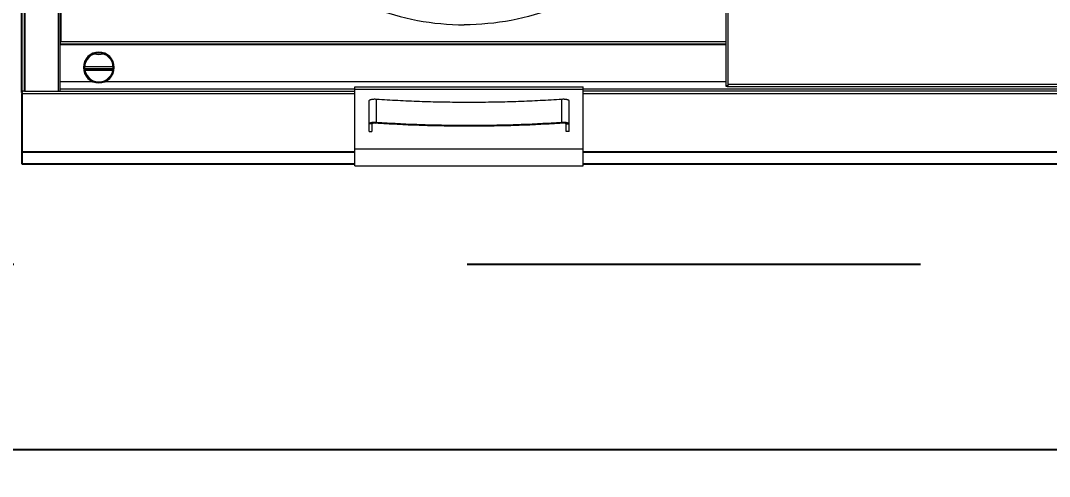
# Model space of a CAD drawing. Header units: millimetres. Extents: x 12325263 to 13848842, y -1463133 to 573208.
# Drawn here: x 12579199 to 12580280, y -838422 to -837944 of the extents above; entities that cross this region are included whole.
import ezdxf
from ezdxf.xclip import XClip

# ---------------------------------------------------------------- set-up
doc = ezdxf.new("R2010")
doc.units = ezdxf.units.MM
doc.header["$LTSCALE"] = 1000
doc.header["$XCLIPFRAME"] = 0
for name, color, linetype in [('A-ANNO-DIMS', 83, 'Continuous'), ('fur202301', 252, 'Continuous'), ('WALL', 5, 'Continuous'), ('WALL-SHATCH', 8, 'Continuous'), ('建筑-楼板开洞', 251, 'Continuous')]:
    doc.layers.add(name, color=color, linetype=linetype)
doc.styles.add('_TCH_DIM_T3', font='SIMPLEX.shx', dxfattribs={"width": 0.705882, "bigfont": 'GBCBIG.shx'})
doc.dimstyles.new('_TCH_ARCH&&120', dxfattribs={"dimtxt": 306, "dimasz": 120, "dimexe": 300, "dimexo": 360, "dimgap": 147, "dimtad": 1, "dimdec": 0, "dimzin": 0, "dimdsep": 46, "dimtxsty": '_TCH_DIM_T3', "dimblk": 'ARCHTICK', "dimcen": 0.09, "dimclrt": 7, "dimazin": 2, "dimtfac": 1, "dimtdec": 0, "dimtix": 1, "dimtmove": 2, "dimatfit": 3, "dimfxl": 1, "dimfxlon": 1, "dimtolj": 1, "dimtzin": 0, "dimarcsym": 0})

# ---------------------------------------------------------------- blocks, each defined once
blk = doc.blocks.new('adgshg13-A$C7F010FC0')
at = {"layer": 'WALL-SHATCH'}
h = blk.add_hatch(color=256, dxfattribs=at)
h.dxf.hatch_style = 1
h.paths.add_polyline_path([(-60384.2, -16880.9), (-763.2, 197.5), (12587.6, -13153.3), (12587.6, -157996), (-162964.9, -188820.4), (-171262.4, -180522.9), (-171262.4, -31310.9), (-150707.2, -10755.7), (-131860.1, -7980.9), (-99162.4, -7980.9), (-99162.4, -4980.9), (-76620.4, -4980.9), (-70107.7, -16880.9)], flags=16)
h.paths.add_polyline_path([(-60091.2, -16380.9), (-646.9, 646.9), (12987.6, -12987.6), (12987.6, -158331.9), (-163100.6, -189250.4), (-171662.4, -180688.6), (-171662.4, -31145.2), (-150777.9, -10260.7), (-131896.7, -7480.9), (-99562.4, -7480.9), (-99562.4, -4580.9), (-76365.6, -4580.9), (-69907.5, -16380.9)])
blk = doc.blocks.new('A$C4C7A72D3')
at = {"layer": 'WALL', "color": 1}
blk.add_blockref('adgshg13-A$C7F010FC0', (210433, 205503.6), dxfattribs=at)
blk = doc.blocks.new('asdgag2019061318004869867')
at = {"color": 2, "lineweight": 25}
for p, q in [((2200, -1032.4), (2200, -86.3)), ((2197.1, -87.1), (2197.1, -1031.1)), ((2200, -1033.3), (2200, -1107.1)), ((590, -1095.1), (1610, -1095.1)), ((1850, -1095.1), (2200, -1095.1)), ((1610, -1107.1), (590, -1107.1)), ((2200, -1107.1), (1850, -1107.1))]:
    blk.add_line(p, q, dxfattribs=at)
at = {"lineweight": 0}
for p, q in [((2159, -88.1), (2159, -978.9)), ((2160, -87.1), (2160, -1031.1)), ((2161.7, -87.1), (2161.7, -1031.1)), ((2159.7, -978.9), (2159, -978.9)), ((2159.6, -978.9), (2159.7, -980)), ((2159.7, -980), (2159.7, -981.1)), ((2159.7, -981.1), (2159.7, -981.1)), ((1610, -1028.5), (590, -1028.5)), ((590, -1031.1), (1610, -1031.1)), ((1610, -1033.3), (590, -1033.3)), ((2160, -1028.5), (1850, -1028.5)), ((2197.1, -1031.1), (1850, -1031.1)), ((2200, -1033.3), (1850, -1033.3)), ((2197.1, -1031.1), (2200, -1031.1))]:
    blk.add_line(p, q, dxfattribs=at)
at = {"color": 1, "lineweight": 0}
for p, q in [((1457.8, -1023.9), (1457.8, -538.3)), ((1460, -1024.9), (1460, -537.3)), ((2159, -978.9), (1460, -978.9)), ((2159.7, -981.1), (1460, -981.1)), ((2159.7, -982.1), (1460, -982.1)), ((2104, -1005.3), (2134, -1005.3)), ((2103.1, -1007.1), (2102.8, -1007.1)), ((2103.2, -1007.6), (2102.8, -1007.6)), ((2134, -1007.1), (2104, -1007.1)), ((2134, -1007.6), (2104, -1007.6)), ((2133.8, -1008.4), (2104.2, -1008.4)), ((2104.4, -1009.4), (2133.6, -1009.4)), ((2135.3, -1007.6), (2134.8, -1007.6)), ((2135.3, -1007.1), (2134.9, -1007.1)), ((1458.8, -1026.1), (740, -1026.1)), ((742.2, -1023.9), (1457.8, -1023.9)), ((1457.8, -1025.4), (1457.8, -1023.9)), ((1460, -1024.9), (1457.8, -1024.9)), ((1460, -1021.1), (2112.8, -1021.1)), ((1460, -1026.1), (1460, -1024.9)), ((1610, -1109.3), (1610, -1026.3)), ((1850, -1026.3), (1610, -1026.3)), ((1850, -1109.3), (1850, -1026.3)), ((2125.3, -1021.1), (2160, -1021.1)), ((1850, -1029), (1610, -1029)), ((1625, -1073.2), (1625, -1040.9)), ((1632.7, -1063.9), (1632.7, -1039.6)), ((1827.3, -1063.9), (1827.3, -1039.6)), ((1835, -1073.2), (1835, -1040.9)), ((1628, -1065.2), (1625, -1065.2)), ((1628, -1073.2), (1628, -1065.2)), ((1631.8, -1064.6), (1632.7, -1063.9)), ((1828.2, -1064.6), (1827.3, -1063.9)), ((1832, -1065.2), (1832, -1073.2)), ((1832, -1065.2), (1835, -1065.2)), ((1625, -1073.2), (1628, -1073.2)), ((1835, -1073.2), (1832, -1073.2)), ((1850, -1091.6), (1610, -1091.6)), ((1850, -1109.3), (1610, -1109.3))]:
    blk.add_line(p, q, dxfattribs=at)
for radius in [16.2, 16, 15]:
    blk.add_circle((2119, -1006.1), radius, dxfattribs=at)
for centre, radius, start, end in [((2119, -976.5), 16.2, 253.1482, 286.8518), ((1460, -1023.1), 3.02, 267.3116, 269.9928)]:
    blk.add_arc(centre, radius, start, end, dxfattribs=at)
at = {"lineweight": 0}
blk.add_arc((2188.6, -1037), 11.9, 21.934, 23.5891, dxfattribs=at)
at = {"color": 1, "lineweight": 0}
for points, start_tangent, end_tangent in [([(1735, -424.5), (1685.7, -429.1), (1638, -442.7), (1593.7, -464.7), (1554.2, -494.6), (1520.8, -531.2), (1494.7, -573.3), (1476.8, -619.4), (1467.7, -668.1), (1467.7, -717.6), (1476.8, -766.3), (1494.7, -812.5), (1520.8, -854.6), (1554.2, -891.2), (1593.7, -921), (1638, -943.1), (1685.7, -956.6), (1735, -961.2)], (-1, 0), (1, 0)), ([(1735, -424.5), (1784.3, -429.1), (1832, -442.7), (1876.3, -464.7), (1915.8, -494.6), (1949.2, -531.2), (1975.3, -573.3), (1993.2, -619.4), (2002.3, -668.1), (2002.3, -717.6), (1993.2, -766.3), (1975.3, -812.5), (1949.2, -854.6), (1915.8, -891.2), (1876.3, -921), (1832, -943.1), (1784.3, -956.6), (1735, -961.2)], (1, 0), (-1, 0)), ([(1457.8, -1025.4), (1458.5, -1025.8)], (0.844214, -0.536007), (0.910786, -0.412879)), ([(1458.5, -1025.8), (1459.3, -1026)], (0.910786, -0.412879), (0.973383, -0.229183)), ([(1459.3, -1026), (1459.9, -1026.1)], (0.973383, -0.229183), (0.998905, -0.04678)), ([(1625, -1040.9), (1625.1, -1040.6), (1625.5, -1040.4), (1626.1, -1040.1), (1626.9, -1039.9), (1627.9, -1039.7), (1629, -1039.6), (1630.2, -1039.5), (1631.5, -1039.5), (1632.7, -1039.6)], (0, 1), (0.997683, -0.068029)), ([(1632.7, -1039.6), (1643.9, -1040.3), (1655.2, -1040.9), (1666.5, -1041.5), (1678, -1041.9), (1689.5, -1042.3), (1701, -1042.5), (1712.6, -1042.7), (1724.2, -1042.8), (1735.8, -1042.8), (1747.4, -1042.7), (1759, -1042.5), (1770.5, -1042.3), (1782, -1041.9), (1793.5, -1041.5), (1804.8, -1040.9), (1816.1, -1040.3), (1827.3, -1039.6)], (0.997683, -0.068029), (0.997683, 0.068029)), ([(1827.3, -1039.6), (1828.5, -1039.5), (1829.8, -1039.5), (1831, -1039.6), (1832.1, -1039.7), (1833.1, -1039.9), (1833.9, -1040.1), (1834.5, -1040.4), (1834.9, -1040.6), (1835, -1040.9)], (0.997683, 0.068029), (0, -1)), ([(1625, -1065.2), (1625.1, -1064.9), (1625.5, -1064.7), (1626.1, -1064.4), (1626.9, -1064.2), (1627.9, -1064), (1628, -1064)], (0, 1), (0.991013, 0.133763)), ([(1628, -1064), (1629, -1063.9), (1630.2, -1063.8), (1631.5, -1063.8), (1632.7, -1063.9)], (0.991013, 0.133763), (0.997683, -0.068029)), ([(1628, -1065.2), (1628.1, -1065.1), (1628.3, -1064.9), (1628.7, -1064.8), (1629.2, -1064.7), (1629.8, -1064.6), (1630.5, -1064.5), (1631.2, -1064.5), (1631.8, -1064.6)], (0, 1), (0.997683, -0.068029)), ([(1631.8, -1064.6), (1643.1, -1065.3), (1654.5, -1065.9), (1666, -1066.5), (1677.5, -1066.9), (1689.1, -1067.3), (1700.8, -1067.5), (1712.4, -1067.7), (1724.1, -1067.8), (1735.9, -1067.8), (1747.6, -1067.7), (1759.2, -1067.5), (1770.9, -1067.3), (1782.5, -1066.9), (1794, -1066.5), (1805.5, -1065.9), (1816.9, -1065.3), (1828.2, -1064.6)], (0.997683, -0.068029), (0.997683, 0.068029)), ([(1632.7, -1063.9), (1643.9, -1064.6), (1655.2, -1065.2), (1666.5, -1065.8), (1678, -1066.2), (1689.5, -1066.6), (1701, -1066.8), (1712.6, -1067), (1724.2, -1067.1), (1735.8, -1067.1), (1747.4, -1067), (1759, -1066.8), (1770.5, -1066.6), (1782, -1066.2), (1793.5, -1065.8), (1804.8, -1065.2), (1816.1, -1064.6), (1827.3, -1063.9)], (0.997683, -0.068029), (0.997683, 0.068029)), ([(1827.3, -1063.9), (1828.5, -1063.8), (1829.8, -1063.8), (1831, -1063.9), (1832, -1064)], (0.997683, 0.068029), (0.991013, -0.133763)), ([(1828.2, -1064.6), (1828.8, -1064.5), (1829.5, -1064.5), (1830.2, -1064.6), (1830.8, -1064.7), (1831.3, -1064.8), (1831.7, -1064.9), (1831.9, -1065.1), (1832, -1065.2)], (0.997683, 0.068029), (0, -1)), ([(1832, -1064), (1832.1, -1064), (1833.1, -1064.2), (1833.9, -1064.4), (1834.5, -1064.7), (1834.9, -1064.9), (1835, -1065.2)], (0.991013, -0.133763), (0, -1))]:
    blk.add_spline(points, degree=3, dxfattribs=dict(at, start_tangent=start_tangent, end_tangent=end_tangent))
at = {"lineweight": 0}
for points, start_tangent, end_tangent in [([(2159, -978.9), (2159.2, -978.9), (2159.5, -978.9), (2159.6, -978.9)], (1, 0), (0.99975, -0.022372)), ([(2198.7, -1031.1), (2199.1, -1031.4), (2199.4, -1031.7), (2199.6, -1032.2)], (1, 0), (0.400986, -0.916084)), ([(2199.7, -1032.5), (2200, -1033.3)], (0.37437, -0.927279), (0.352095, -0.935964))]:
    blk.add_spline(points, degree=3, dxfattribs=dict(at, start_tangent=start_tangent, end_tangent=end_tangent))
blk = doc.blocks.new('sdfgsdffhg')
at = {"layer": 'fur202301', "elevation": 0}
blk.add_lwpolyline([(-4836.6, 35662.8), (1516, 35662.8), (1516, 37069.7), (-4836.6, 37069.7)], close=True, dxfattribs=at)
at = {"layer": 'fur202301', "xscale": -1}
blk.add_blockref('asdgag2019061318004869867', (316, 37069.9, 0), dxfattribs=at)
blk = doc.blocks.new('_ArchTick')
at = {"color": 0, "linetype": 'ByBlock', "const_width": 0.4}
blk.add_lwpolyline([(-0.5, -0.5), (0.5, 0.5)], dxfattribs=at)
blk = doc.blocks.new('*D4317')
at = {"layer": 'A-ANNO-DIMS', "color": 0, "lineweight": -2, "transparency": 16777216}
for p, q in [((12577996.8, -839035.8), (12577996.8, -839336.8)), ((12577996.8, -839036.8), (12582396.8, -839036.8)), ((12582396.8, -839035.8), (12582396.8, -839336.8))]:
    blk.add_line(p, q, dxfattribs=at)
at = {"layer": 'Defpoints', "color": 0, "transparency": 16777216}
for p in [(12577996.8, -837836.8), (12582396.8, -837836.8), (12582396.8, -839036.8)]:
    blk.add_point(p, dxfattribs=at)
at = {"layer": 'A-ANNO-DIMS', "color": 0, "lineweight": -2, "transparency": 16777216, "xscale": 120, "yscale": 120, "zscale": 120, "rotation": 180}
blk.add_blockref('_ArchTick', (12577996.8, -839036.8), dxfattribs=at)
at = {"layer": 'A-ANNO-DIMS', "color": 0, "lineweight": -2, "transparency": 16777216, "xscale": 120, "yscale": 120, "zscale": 120}
blk.add_blockref('_ArchTick', (12582396.8, -839036.8), dxfattribs=at)
at = {"layer": 'A-ANNO-DIMS', "color": 7, "transparency": 16777216, "insert": (12580196.8, -838736.8), "char_height": 306, "attachment_point": 5, "style": '_TCH_DIM_T3'}
blk.add_mtext('\\A1;4400', dxfattribs=at)

msp = doc.modelspace()

# ---------------------------------------------------------------- block references
ref = msp.add_blockref('A$C4C7A72D3', (12385714.9, -906209.5), dxfattribs=dict(rotation=350.041249254255))
XClip(ref).set_block_clipping_path([(223442.8584877662, 85923.1187333744), (220542.7961432356, 85923.1422391906), (220542.8579492103, 89292.823275506), (211526.9150355905, 89292.8101311298), (210631.4331447985, 94392.8080583527), (206113.3685902953, 94392.8025418455), (206001.4315187763, 95030.3127344656), (204376.2826588508, 94744.9613686837), (203364.4570056833, 100506.9030052917), (197947.3947122637, 99555.7482674252), (192482.3428474721, 130679.4765393781), (190118.7804593667, 130264.4504016289), (191623.4071957469, 121695.6427078634), (177046.6486519482, 119136.2011700841), (175707.6223907359, 126760.8483765714), (173902.988371335, 128026.4039125028), (169528.3854461554, 127258.2903269802), (169070.0967394859, 129868.3614864857), (163308.2517458182, 128856.6693391807), (163766.52659606, 126246.6171700556), (159679.1795131005, 125528.9180921423), (170669.6888374612, 62935.797914044), (167222.1989369914, 62330.4650948944), (167939.7759490944, 58243.6808593175), (171386.9528796654, 58848.2912487988), (172857.0656793863, 50477.0032648193), (165962.5026008021, 49266.4230898353), (168037.7813034765, 37447.1796448426), (140649.9584970828, 32638.2390106404), (115387.9799239188, 28202.5781787895), (95598.7254695911, 140907.4332163476), (226939.476109907, 163968.8668500402), (240128.6952811591, 88852.8973128139)])

# ---------------------------------------------------------------- next in the draw order: hatches: boundary and pattern name
at = {"layer": '建筑-楼板开洞'}
h = msp.add_hatch(dxfattribs=at)
h.set_pattern_fill('DASH', color=256, scale=500)
h.set_pattern_definition([(0, (0, 0), (476.25, 476.25), [476.25, -476.25])])
h.paths.add_polyline_path([(12597696.7, -842386.8), (12590696.8, -842386.9), (12590697.1, -843986.8), (12595796.8, -843986.9), (12595797.1, -849736.9), (12588796.8, -849736.8), (12588796.8, -851936.8), (12564896.8, -851936.8), (12564896.8, -816186.8), (12568846.8, -816186.8), (12568846.8, -816040), (12568846.8, -807536.8), (12574696.8, -807536.8), (12574696.8, -810386.8), (12575896.8, -810386.8), (12579055.2, -810386.8), (12580496.9, -811828.2), (12580696.9, -819086.9), (12595696.9, -819086.7), (12595696.9, -812786.8), (12597696.7, -812786.8)])

# ---------------------------------------------------------------- next in the draw order: block references
msp.add_blockref('sdfgsdffhg', (12581083.9, -874056.8, 0))

# ---------------------------------------------------------------- next in the draw order: dimensions: what is measured, and where the dimension line sits
at = {"layer": 'A-ANNO-DIMS'}
dim = msp.add_aligned_dim(p1=(12577996.8, -837836.8), p2=(12582396.8, -837836.8), distance=-1200, dimstyle='_TCH_ARCH&&120', dxfattribs=at)
dim.commit()
dim.dimension.update_dxf_attribs({"geometry": '*D4317', "text_midpoint": (12580196.8, -838736.8)})

doc.saveas('drawing.dxf')
